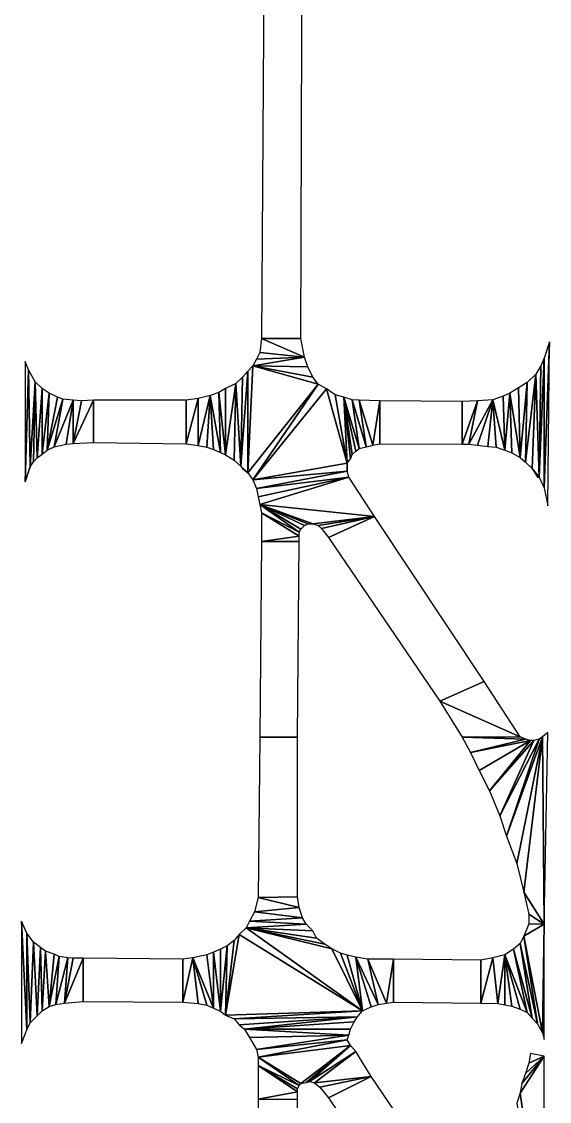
# Model space of a CAD drawing. Extents: x -35426928 to -35396732, y 11996534 to 12011444.
# Drawn here: x -35407476 to -35406244, y 12005782 to 12008304 of the extents above; entities that cross this region are included whole.
import ezdxf

# ---------------------------------------------------------------- set-up
doc = ezdxf.new("R2010")
doc.units = 0

msp = doc.modelspace()

# ---------------------------------------------------------------- linework, layer by layer
at = {"layer": 'mg_to_dxf', "color": 52}
for points in [[(-35406908, 12008753), (-35406916, 12007564), (-35406824, 12007564), (-35406820, 12008753)], [(-35406816, 12007520), (-35406816, 12007520), (-35406916, 12007564), (-35406920, 12007531)], [(-35406816, 12007520), (-35406816, 12007520), (-35406824, 12007564), (-35406916, 12007564)], [(-35406256, 12007215), (-35406256, 12007215), (-35406248, 12007173), (-35406244, 12007556)], [(-35406256, 12007215), (-35406256, 12007215), (-35406244, 12007556), (-35406256, 12007518)], [(-35406936, 12007500), (-35406936, 12007500), (-35406808, 12007498), (-35406816, 12007520)], [(-35406936, 12007500), (-35406936, 12007500), (-35406816, 12007520), (-35406928, 12007516)], [(-35406928, 12007516), (-35406928, 12007516), (-35406816, 12007520), (-35406920, 12007531)], [(-35406268, 12007240), (-35406268, 12007240), (-35406256, 12007215), (-35406256, 12007518)], [(-35406268, 12007240), (-35406268, 12007240), (-35406256, 12007518), (-35406264, 12007500)], [(-35407460, 12007491), (-35407460, 12007491), (-35407468, 12007510), (-35407468, 12007229)], [(-35407460, 12007491), (-35407460, 12007491), (-35407468, 12007229), (-35407456, 12007264)], [(-35407444, 12007463), (-35407444, 12007463), (-35407460, 12007491), (-35407456, 12007264)], [(-35406948, 12007488), (-35406948, 12007488), (-35406948, 12007250), (-35406936, 12007500)], [(-35406948, 12007250), (-35406948, 12007250), (-35406784, 12007457), (-35406936, 12007500)], [(-35406936, 12007500), (-35406936, 12007500), (-35406796, 12007474), (-35406808, 12007498)], [(-35406936, 12007500), (-35406936, 12007500), (-35406784, 12007457), (-35406796, 12007474)], [(-35406276, 12007481), (-35406276, 12007481), (-35406268, 12007240), (-35406264, 12007500)], [(-35406976, 12007459), (-35406976, 12007459), (-35406964, 12007266), (-35406960, 12007474)], [(-35406960, 12007474), (-35406960, 12007474), (-35406964, 12007266), (-35406948, 12007488)], [(-35406964, 12007266), (-35406964, 12007266), (-35406948, 12007250), (-35406948, 12007488)], [(-35406300, 12007275), (-35406300, 12007275), (-35406284, 12007260), (-35406276, 12007481)], [(-35406300, 12007275), (-35406300, 12007275), (-35406276, 12007481), (-35406296, 12007461)], [(-35406284, 12007260), (-35406284, 12007260), (-35406268, 12007240), (-35406276, 12007481)], [(-35407444, 12007463), (-35407444, 12007463), (-35407456, 12007264), (-35407448, 12007276)], [(-35407440, 12007285), (-35407440, 12007285), (-35407444, 12007463), (-35407448, 12007276)], [(-35407428, 12007447), (-35407428, 12007447), (-35407444, 12007463), (-35407440, 12007285)], [(-35407428, 12007294), (-35407428, 12007294), (-35407428, 12007447), (-35407440, 12007285)], [(-35407412, 12007436), (-35407412, 12007436), (-35407428, 12007447), (-35407428, 12007294)], [(-35407000, 12007292), (-35407000, 12007292), (-35407000, 12007447), (-35407016, 12007438)], [(-35407000, 12007292), (-35407000, 12007292), (-35406980, 12007280), (-35406976, 12007459)], [(-35407000, 12007292), (-35407000, 12007292), (-35406976, 12007459), (-35407000, 12007447)], [(-35406980, 12007280), (-35406980, 12007280), (-35406964, 12007266), (-35406976, 12007459)], [(-35406948, 12007250), (-35406948, 12007250), (-35406936, 12007234), (-35406784, 12007457)], [(-35406936, 12007234), (-35406936, 12007234), (-35406764, 12007446), (-35406784, 12007457)], [(-35406936, 12007234), (-35406936, 12007234), (-35406716, 12007273), (-35406764, 12007446)], [(-35406764, 12007446), (-35406764, 12007446), (-35406716, 12007273), (-35406744, 12007432)], [(-35406312, 12007286), (-35406312, 12007286), (-35406316, 12007449), (-35406336, 12007436)], [(-35406312, 12007286), (-35406312, 12007286), (-35406296, 12007461), (-35406316, 12007449)], [(-35406312, 12007286), (-35406312, 12007286), (-35406300, 12007275), (-35406296, 12007461)], [(-35407416, 12007303), (-35407416, 12007303), (-35407412, 12007436), (-35407428, 12007294)], [(-35407392, 12007427), (-35407392, 12007427), (-35407412, 12007436), (-35407416, 12007303)], [(-35407380, 12007422), (-35407380, 12007422), (-35407392, 12007427), (-35407416, 12007303)], [(-35407380, 12007422), (-35407380, 12007422), (-35407416, 12007303), (-35407400, 12007311)], [(-35407356, 12007420), (-35407356, 12007420), (-35407380, 12007422), (-35407400, 12007311)], [(-35407356, 12007420), (-35407356, 12007420), (-35407400, 12007311), (-35407372, 12007317)], [(-35407356, 12007319), (-35407356, 12007319), (-35407356, 12007420), (-35407372, 12007317)], [(-35407356, 12007319), (-35407356, 12007319), (-35407336, 12007418), (-35407356, 12007420)], [(-35407356, 12007319), (-35407356, 12007319), (-35407308, 12007321), (-35407308, 12007420)], [(-35407356, 12007319), (-35407356, 12007319), (-35407308, 12007420), (-35407336, 12007418)], [(-35407308, 12007321), (-35407092, 12007318), (-35407092, 12007420), (-35407308, 12007420)], [(-35407064, 12007424), (-35407064, 12007424), (-35407092, 12007420), (-35407092, 12007318)], [(-35407064, 12007424), (-35407064, 12007424), (-35407092, 12007318), (-35407064, 12007314)], [(-35407036, 12007431), (-35407036, 12007431), (-35407064, 12007424), (-35407064, 12007314)], [(-35407036, 12007431), (-35407036, 12007431), (-35407064, 12007314), (-35407044, 12007310)], [(-35407028, 12007305), (-35407028, 12007305), (-35407036, 12007431), (-35407044, 12007310)], [(-35407012, 12007298), (-35407012, 12007298), (-35407016, 12007438), (-35407036, 12007431)], [(-35407028, 12007305), (-35407028, 12007305), (-35407012, 12007298), (-35407036, 12007431)], [(-35407012, 12007298), (-35407012, 12007298), (-35407000, 12007292), (-35407016, 12007438)], [(-35406724, 12007427), (-35406724, 12007427), (-35406744, 12007432), (-35406716, 12007273)], [(-35406716, 12007273), (-35406716, 12007273), (-35406708, 12007283), (-35406724, 12007427)], [(-35406708, 12007283), (-35406708, 12007283), (-35406704, 12007293), (-35406724, 12007427)], [(-35406704, 12007293), (-35406704, 12007293), (-35406696, 12007301), (-35406724, 12007427)], [(-35406696, 12007301), (-35406696, 12007301), (-35406688, 12007307), (-35406724, 12007427)], [(-35406688, 12007307), (-35406688, 12007307), (-35406704, 12007421), (-35406724, 12007427)], [(-35406688, 12007307), (-35406688, 12007307), (-35406672, 12007311), (-35406704, 12007421)], [(-35406672, 12007311), (-35406672, 12007311), (-35406688, 12007420), (-35406704, 12007421)], [(-35406672, 12007311), (-35406672, 12007311), (-35406656, 12007315), (-35406688, 12007420)], [(-35406656, 12007315), (-35406656, 12007315), (-35406640, 12007418), (-35406688, 12007420)], [(-35406656, 12007315), (-35406656, 12007315), (-35406640, 12007318), (-35406640, 12007418)], [(-35406448, 12007417), (-35406640, 12007418), (-35406640, 12007318), (-35406448, 12007317)], [(-35406412, 12007418), (-35406412, 12007418), (-35406448, 12007417), (-35406448, 12007317)], [(-35406412, 12007418), (-35406412, 12007418), (-35406448, 12007317), (-35406432, 12007317)], [(-35406376, 12007421), (-35406376, 12007421), (-35406412, 12007418), (-35406432, 12007317)], [(-35406376, 12007421), (-35406376, 12007421), (-35406432, 12007317), (-35406412, 12007315)], [(-35406388, 12007312), (-35406388, 12007312), (-35406376, 12007421), (-35406412, 12007315)], [(-35406388, 12007312), (-35406388, 12007312), (-35406368, 12007310), (-35406376, 12007421)], [(-35406376, 12007421), (-35406376, 12007421), (-35406348, 12007303), (-35406352, 12007429)], [(-35406368, 12007310), (-35406368, 12007310), (-35406348, 12007303), (-35406376, 12007421)], [(-35406348, 12007303), (-35406348, 12007303), (-35406336, 12007436), (-35406352, 12007429)], [(-35406336, 12007436), (-35406336, 12007436), (-35406348, 12007303), (-35406332, 12007297)], [(-35406332, 12007297), (-35406332, 12007297), (-35406312, 12007286), (-35406336, 12007436)], [(-35406964, 12007266), (-35406964, 12007266), (-35406960, 12007260), (-35406948, 12007250)], [(-35406716, 12007273), (-35406716, 12007273), (-35406936, 12007234), (-35406716, 12007254)], [(-35406716, 12007273), (-35406716, 12007273), (-35406716, 12007262), (-35406716, 12007254)], [(-35407456, 12007264), (-35407456, 12007264), (-35407460, 12007253), (-35407468, 12007229)], [(-35406936, 12007234), (-35406936, 12007234), (-35406928, 12007214), (-35406716, 12007254)], [(-35406712, 12007240), (-35406712, 12007240), (-35406716, 12007254), (-35406928, 12007214)], [(-35406712, 12007240), (-35406712, 12007240), (-35406928, 12007214), (-35406924, 12007194)], [(-35406920, 12007176), (-35406920, 12007176), (-35406712, 12007240), (-35406924, 12007194)], [(-35406652, 12007148), (-35406652, 12007148), (-35406712, 12007240), (-35406920, 12007176)], [(-35406284, 12007260), (-35406284, 12007260), (-35406272, 12007240), (-35406268, 12007240)], [(-35406796, 12007131), (-35406796, 12007131), (-35406920, 12007176), (-35406808, 12007131)], [(-35406652, 12007148), (-35406652, 12007148), (-35406920, 12007176), (-35406796, 12007131)], [(-35406920, 12007176), (-35406920, 12007176), (-35406816, 12007127), (-35406808, 12007131)], [(-35406920, 12007176), (-35406920, 12007176), (-35406824, 12007119), (-35406816, 12007127)], [(-35406920, 12007176), (-35406920, 12007176), (-35406828, 12007112), (-35406824, 12007119)], [(-35406920, 12007176), (-35406920, 12007176), (-35406916, 12007157), (-35406828, 12007112)], [(-35406828, 12007112), (-35406828, 12007112), (-35406916, 12007157), (-35406828, 12007102)], [(-35406916, 12007157), (-35406916, 12007157), (-35406916, 12007090), (-35406828, 12007102)], [(-35406652, 12007148), (-35406652, 12007148), (-35406796, 12007131), (-35406784, 12007127)], [(-35406776, 12007120), (-35406776, 12007120), (-35406652, 12007148), (-35406784, 12007127)], [(-35406776, 12007120), (-35406776, 12007120), (-35406760, 12007099), (-35406652, 12007148)], [(-35406760, 12007099), (-35406500, 12006717), (-35406396, 12006763), (-35406652, 12007148)], [(-35406916, 12007090), (-35406920, 12006633), (-35406832, 12006633), (-35406828, 12007090)], [(-35406828, 12007102), (-35406828, 12007102), (-35406916, 12007090), (-35406828, 12007090)], [(-35406312, 12006634), (-35406312, 12006634), (-35406396, 12006763), (-35406500, 12006717)], [(-35406312, 12006634), (-35406312, 12006634), (-35406500, 12006717), (-35406448, 12006633)], [(-35406300, 12006628), (-35406300, 12006628), (-35406312, 12006634), (-35406448, 12006633)], [(-35406260, 12006634), (-35406260, 12006634), (-35406268, 12006628), (-35406344, 12006402)], [(-35406260, 12006634), (-35406260, 12006634), (-35406344, 12006402), (-35406320, 12006338)], [(-35406304, 12006271), (-35406304, 12006271), (-35406260, 12006634), (-35406320, 12006338)], [(-35406256, 12006196), (-35406256, 12006196), (-35406260, 12006634), (-35406304, 12006271)], [(-35406256, 12006196), (-35406256, 12006196), (-35406248, 12006644), (-35406260, 12006634)], [(-35406920, 12006633), (-35406924, 12006259), (-35406832, 12006260), (-35406832, 12006633)], [(-35406300, 12006628), (-35406300, 12006628), (-35406448, 12006633), (-35406428, 12006597)], [(-35406288, 12006625), (-35406288, 12006625), (-35406300, 12006628), (-35406428, 12006597)], [(-35406288, 12006625), (-35406288, 12006625), (-35406428, 12006597), (-35406408, 12006555)], [(-35406288, 12006625), (-35406288, 12006625), (-35406408, 12006555), (-35406384, 12006508)], [(-35406280, 12006625), (-35406280, 12006625), (-35406288, 12006625), (-35406384, 12006508)], [(-35406280, 12006625), (-35406280, 12006625), (-35406384, 12006508), (-35406360, 12006449)], [(-35406268, 12006628), (-35406268, 12006628), (-35406280, 12006625), (-35406360, 12006449)], [(-35406268, 12006628), (-35406268, 12006628), (-35406360, 12006449), (-35406344, 12006402)], [(-35406828, 12006235), (-35406828, 12006235), (-35406924, 12006259), (-35406932, 12006225)], [(-35406828, 12006235), (-35406828, 12006235), (-35406832, 12006260), (-35406924, 12006259)], [(-35406292, 12006220), (-35406292, 12006220), (-35406256, 12006196), (-35406304, 12006271)], [(-35406820, 12006211), (-35406820, 12006211), (-35406828, 12006235), (-35406932, 12006225)], [(-35406820, 12006211), (-35406820, 12006211), (-35406932, 12006225), (-35406944, 12006203)], [(-35406812, 12006196), (-35406812, 12006196), (-35406820, 12006211), (-35406944, 12006203)], [(-35406292, 12006220), (-35406292, 12006220), (-35406292, 12006197), (-35406256, 12006196)], [(-35407464, 12005950), (-35407464, 12005950), (-35407476, 12006203), (-35407476, 12005918)], [(-35407464, 12006175), (-35407464, 12006175), (-35407476, 12006203), (-35407464, 12005950)], [(-35406968, 12006172), (-35406968, 12006172), (-35406680, 12005994), (-35406952, 12006188)], [(-35406944, 12006203), (-35406944, 12006203), (-35406952, 12006188), (-35406812, 12006196)], [(-35406812, 12006196), (-35406812, 12006196), (-35406952, 12006188), (-35406796, 12006181)], [(-35406952, 12006188), (-35406952, 12006188), (-35406680, 12005994), (-35406752, 12006139)], [(-35406796, 12006181), (-35406796, 12006181), (-35406952, 12006188), (-35406788, 12006164)], [(-35406768, 12006150), (-35406768, 12006150), (-35406952, 12006188), (-35406752, 12006139)], [(-35406788, 12006164), (-35406788, 12006164), (-35406952, 12006188), (-35406768, 12006150)], [(-35406304, 12006168), (-35406304, 12006168), (-35406256, 12006196), (-35406292, 12006197)], [(-35406260, 12005943), (-35406260, 12005943), (-35406256, 12006196), (-35406304, 12006168)], [(-35406260, 12005943), (-35406260, 12005943), (-35406256, 12005927), (-35406256, 12006196)], [(-35407456, 12005966), (-35407456, 12005966), (-35407464, 12006175), (-35407464, 12005950)], [(-35407448, 12006154), (-35407448, 12006154), (-35407464, 12006175), (-35407456, 12005966)], [(-35407000, 12005984), (-35407000, 12005984), (-35406680, 12005994), (-35406968, 12006172)], [(-35406980, 12006158), (-35406980, 12006158), (-35407000, 12005984), (-35406968, 12006172)], [(-35406996, 12006146), (-35406996, 12006146), (-35407000, 12005984), (-35406980, 12006158)], [(-35406272, 12005964), (-35406272, 12005964), (-35406304, 12006168), (-35406312, 12006151)], [(-35406272, 12005964), (-35406272, 12005964), (-35406260, 12005943), (-35406304, 12006168)], [(-35407440, 12005982), (-35407440, 12005982), (-35407448, 12006154), (-35407456, 12005966)], [(-35407432, 12006142), (-35407432, 12006142), (-35407448, 12006154), (-35407440, 12005982)], [(-35407428, 12005994), (-35407428, 12005994), (-35407432, 12006142), (-35407440, 12005982)], [(-35407420, 12006133), (-35407420, 12006133), (-35407432, 12006142), (-35407428, 12005994)], [(-35407412, 12006004), (-35407412, 12006004), (-35407420, 12006133), (-35407428, 12005994)], [(-35407400, 12006126), (-35407400, 12006126), (-35407420, 12006133), (-35407412, 12006004)], [(-35407028, 12006000), (-35407028, 12006000), (-35407028, 12006131), (-35407044, 12006125)], [(-35407012, 12006138), (-35407012, 12006138), (-35407028, 12006131), (-35407012, 12005993)], [(-35407028, 12006000), (-35407028, 12006000), (-35407012, 12005993), (-35407028, 12006131)], [(-35407012, 12005993), (-35407012, 12005993), (-35406996, 12006146), (-35407012, 12006138)], [(-35407012, 12005993), (-35407012, 12005993), (-35407000, 12005984), (-35406996, 12006146)], [(-35406752, 12006139), (-35406752, 12006139), (-35406680, 12005994), (-35406732, 12006129)], [(-35406296, 12005990), (-35406296, 12005990), (-35406328, 12006138), (-35406348, 12006125)], [(-35406284, 12005977), (-35406284, 12005977), (-35406312, 12006151), (-35406328, 12006138)], [(-35406296, 12005990), (-35406296, 12005990), (-35406284, 12005977), (-35406328, 12006138)], [(-35406284, 12005977), (-35406284, 12005977), (-35406272, 12005964), (-35406312, 12006151)], [(-35407388, 12006121), (-35407388, 12006121), (-35407400, 12006126), (-35407412, 12006004)], [(-35407388, 12006121), (-35407388, 12006121), (-35407412, 12006004), (-35407396, 12006009)], [(-35407368, 12006118), (-35407368, 12006118), (-35407388, 12006121), (-35407396, 12006009)], [(-35407368, 12006118), (-35407368, 12006118), (-35407396, 12006009), (-35407376, 12006012)], [(-35407368, 12006118), (-35407368, 12006118), (-35407376, 12006012), (-35407356, 12006117)], [(-35407376, 12006012), (-35407376, 12006012), (-35407332, 12006016), (-35407332, 12006117)], [(-35407376, 12006012), (-35407376, 12006012), (-35407332, 12006117), (-35407356, 12006117)], [(-35407332, 12006016), (-35407100, 12006014), (-35407100, 12006115), (-35407332, 12006117)], [(-35407076, 12006118), (-35407076, 12006118), (-35407100, 12006115), (-35407100, 12006014)], [(-35407076, 12006118), (-35407076, 12006118), (-35407100, 12006014), (-35407064, 12006011)], [(-35407028, 12006000), (-35407028, 12006000), (-35407044, 12006125), (-35407076, 12006118)], [(-35407028, 12006000), (-35407028, 12006000), (-35407076, 12006118), (-35407044, 12006007)], [(-35407044, 12006007), (-35407044, 12006007), (-35407076, 12006118), (-35407064, 12006011)], [(-35406680, 12005994), (-35406680, 12005994), (-35406716, 12006124), (-35406732, 12006129)], [(-35406680, 12005994), (-35406680, 12005994), (-35406696, 12006119), (-35406716, 12006124)], [(-35406680, 12005994), (-35406680, 12005994), (-35406660, 12006003), (-35406696, 12006119)], [(-35406660, 12006003), (-35406660, 12006003), (-35406644, 12006009), (-35406696, 12006119)], [(-35406644, 12006009), (-35406644, 12006009), (-35406668, 12006115), (-35406696, 12006119)], [(-35406644, 12006009), (-35406644, 12006009), (-35406624, 12006012), (-35406668, 12006115)], [(-35406624, 12006012), (-35406624, 12006012), (-35406608, 12006115), (-35406668, 12006115)], [(-35406624, 12006012), (-35406624, 12006012), (-35406608, 12006014), (-35406608, 12006115)], [(-35406404, 12006112), (-35406608, 12006115), (-35406608, 12006014), (-35406404, 12006012)], [(-35406376, 12006118), (-35406376, 12006118), (-35406404, 12006112), (-35406404, 12006012)], [(-35406376, 12006118), (-35406376, 12006118), (-35406404, 12006012), (-35406364, 12006011)], [(-35406348, 12006125), (-35406348, 12006125), (-35406376, 12006118), (-35406364, 12006011)], [(-35406348, 12006125), (-35406348, 12006125), (-35406364, 12006011), (-35406348, 12006008)], [(-35406312, 12005998), (-35406312, 12005998), (-35406348, 12006125), (-35406332, 12006005)], [(-35406312, 12005998), (-35406312, 12005998), (-35406296, 12005990), (-35406348, 12006125)], [(-35406348, 12006125), (-35406348, 12006125), (-35406348, 12006008), (-35406332, 12006005)], [(-35407000, 12005984), (-35407000, 12005984), (-35406980, 12005975), (-35406680, 12005994)], [(-35406692, 12005980), (-35406692, 12005980), (-35406680, 12005994), (-35406980, 12005975)], [(-35406692, 12005980), (-35406692, 12005980), (-35406980, 12005975), (-35406968, 12005961)], [(-35406692, 12005980), (-35406692, 12005980), (-35406968, 12005961), (-35406956, 12005951)], [(-35406700, 12005968), (-35406700, 12005968), (-35406692, 12005980), (-35406956, 12005951)], [(-35406956, 12005951), (-35406956, 12005951), (-35406692, 12005980)], [(-35406956, 12005951), (-35406956, 12005951), (-35406708, 12005951), (-35406700, 12005968)], [(-35406956, 12005951), (-35406956, 12005951), (-35406944, 12005932), (-35406712, 12005937)], [(-35406956, 12005951), (-35406956, 12005951), (-35406712, 12005937), (-35406708, 12005951)], [(-35406944, 12005932), (-35406944, 12005932), (-35406928, 12005904), (-35406712, 12005937)], [(-35406716, 12005926), (-35406716, 12005926), (-35406712, 12005937), (-35406928, 12005904)], [(-35406716, 12005926), (-35406716, 12005926), (-35406928, 12005904), (-35406924, 12005886)], [(-35406708, 12005913), (-35406708, 12005913), (-35406716, 12005926), (-35406924, 12005886)], [(-35406708, 12005913), (-35406708, 12005913), (-35406924, 12005886), (-35406824, 12005824)], [(-35406812, 12005827), (-35406812, 12005827), (-35406708, 12005913), (-35406824, 12005824)], [(-35406804, 12005829), (-35406804, 12005829), (-35406708, 12005913), (-35406812, 12005827)], [(-35406696, 12005899), (-35406696, 12005899), (-35406708, 12005913), (-35406804, 12005829)], [(-35406824, 12005824), (-35406824, 12005824), (-35406924, 12005886), (-35406828, 12005820)], [(-35406924, 12005886), (-35406924, 12005886), (-35406924, 12005866), (-35406828, 12005820)], [(-35406792, 12005826), (-35406792, 12005826), (-35406696, 12005899), (-35406804, 12005829)], [(-35406660, 12005841), (-35406660, 12005841), (-35406696, 12005899), (-35406792, 12005826)], [(-35406312, 12005802), (-35406312, 12005802), (-35406256, 12005888), (-35406308, 12005824)], [(-35406256, 12005408), (-35406256, 12005408), (-35406256, 12005888), (-35406312, 12005802)], [(-35406308, 12005824), (-35406308, 12005824), (-35406256, 12005888), (-35406300, 12005848)], [(-35406300, 12005848), (-35406300, 12005848), (-35406256, 12005888), (-35406292, 12005872)], [(-35406292, 12005872), (-35406292, 12005872), (-35406256, 12005888), (-35406288, 12005894)], [(-35406832, 12005812), (-35406832, 12005812), (-35406924, 12005866), (-35406832, 12005805)], [(-35406828, 12005820), (-35406828, 12005820), (-35406924, 12005866), (-35406832, 12005812)], [(-35406924, 12005866), (-35406924, 12005866), (-35406924, 12005788), (-35406832, 12005805)], [(-35406780, 12005816), (-35406780, 12005816), (-35406660, 12005841), (-35406792, 12005826)], [(-35406780, 12005816), (-35406780, 12005816), (-35406760, 12005791), (-35406660, 12005841)], [(-35406760, 12005791), (-35406492, 12005394), (-35406388, 12005440), (-35406660, 12005841)], [(-35406832, 12005805), (-35406832, 12005805), (-35406924, 12005788), (-35406832, 12005787)], [(-35406320, 12005778), (-35406320, 12005778), (-35406256, 12005408), (-35406312, 12005802)], [(-35406924, 12005788), (-35406928, 12005226), (-35406840, 12005226), (-35406832, 12005787)]]:
    msp.add_3dface(points, dxfattribs=at)

doc.saveas('drawing.dxf')
